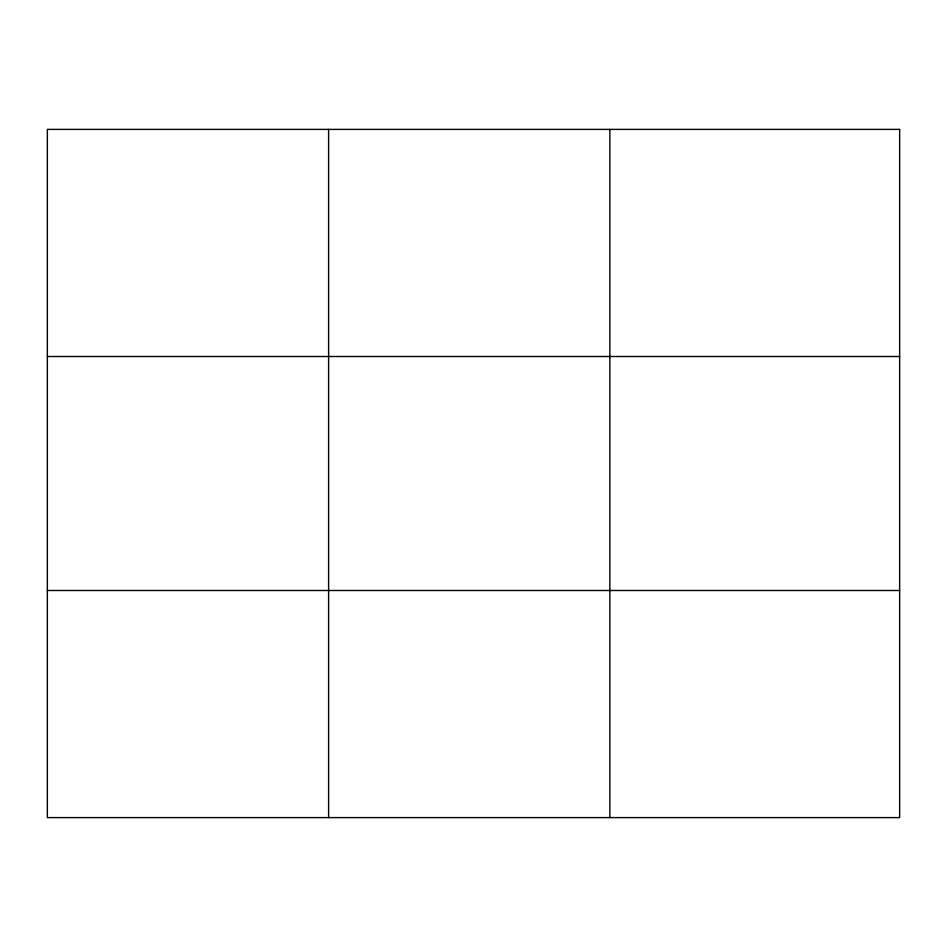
<?xml version="1.0" encoding="UTF-8"?>
<svg xmlns="http://www.w3.org/2000/svg" width="947" height="947" viewBox="0 0 947 947"><rect width="100%" height="100%" fill="white"/><g stroke="black" fill="none" stroke-linecap="round" stroke-linejoin="round"><path stroke-width="1.42" d="M328.609 129.396L328.609 817.604M609.868 129.396L609.868 817.604M47.35 356.51L899.65 356.51M47.35 590.49L899.65 590.49M899.65 129.396L899.65 817.604L47.35 817.604L47.35 129.396L899.65 129.396"/></g></svg>
